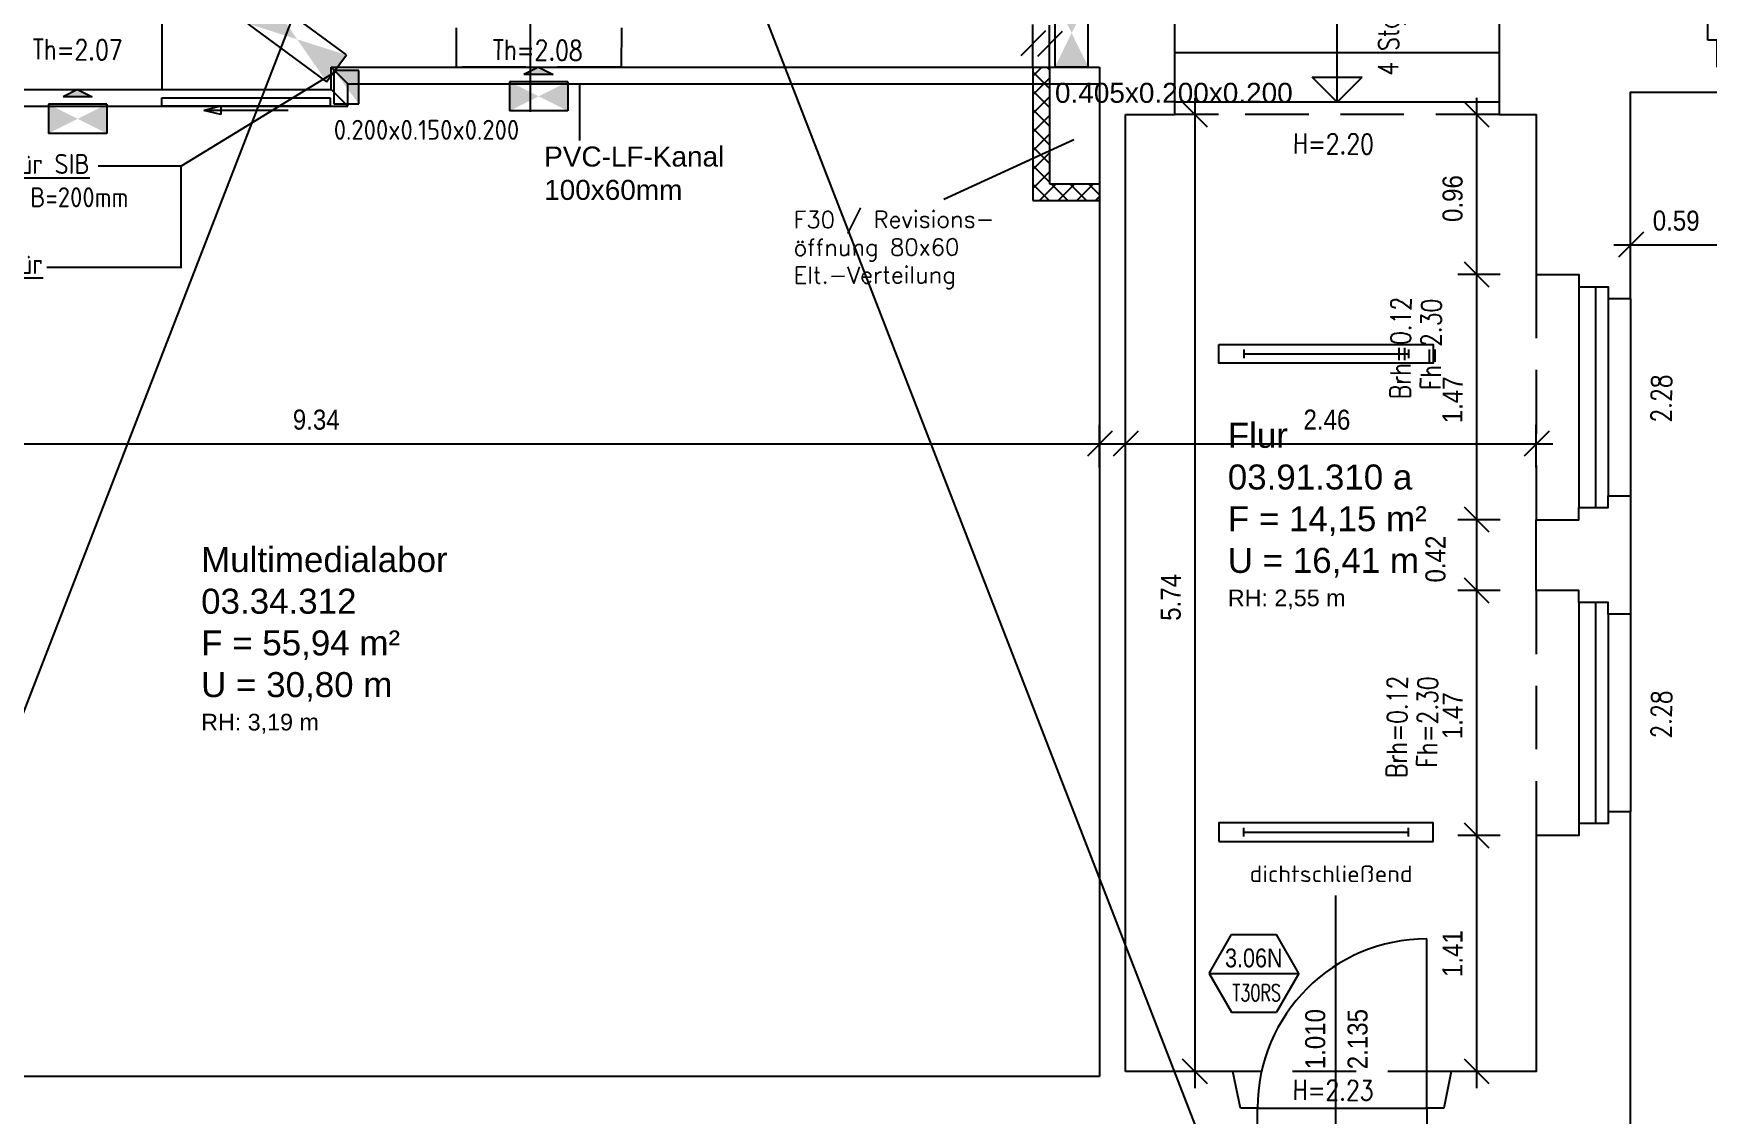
# Model space of a CAD drawing. Header units: metres. Extents: x -364 to -248, y 1030 to 1089.
# Drawn here: x -356.79 to -346.75, y 1058.3 to 1064.79 of the extents above; entities that cross this region are included whole.
import ezdxf
from ezdxf.enums import TextEntityAlignment as Align

# ---------------------------------------------------------------- set-up
doc = ezdxf.new("R2010")
doc.units = ezdxf.units.M
doc.header["$LTSCALE"] = 0.03
for name, pattern in [('AUSGEZOGEN', [0]), ('DOT', [0]), ('STRICHLINIE', [19.05, 12.7, -6.35])]:
    doc.linetypes.add(name, pattern=pattern)
doc.layers.get('0').update_dxf_attribs({"linetype": 'CONTINUOUS'})
for name, color, linetype in [('A_abriss', 44, '_ABBRUCH'), ('A_ansicht', 9, 'CONTINUOUS'), ('A_Bemaßung', 2, 'CONTINUOUS'), ('A_BRANDSCHUTZ', 10, 'CONTINUOUS'), ('A_EINFÜGEPUNKT', 2, 'CONTINUOUS'), ('A_Elektro', 1, 'CONTINUOUS'), ('A_fenster', 7, 'CONTINUOUS'), ('A_höhen', 3, 'CONTINUOUS'), ('A_NR_TÜR', 1, 'CONTINUOUS'), ('A_schraffur', 10, 'CONTINUOUS'), ('A_text', 5, 'CONTINUOUS'), ('A_treppe', 3, 'CONTINUOUS'), ('A_trockenbau', 2, 'CONTINUOUS'), ('A_Tuernummern', 1, 'CONTINUOUS'), ('A_TXT-TUER', 1, 'CONTINUOUS'), ('A_türen', 9, 'CONTINUOUS'), ('A_verdeckt', 8, 'STRICHLINIE'), ('A_wände', 6, 'CONTINUOUS'), ('E__DURCHBR', 2, 'CONTINUOUS'), ('E__LEUCHTEN', 6, 'AUSGEZOGEN'), ('E__VERSYS', 2, 'AUSGEZOGEN')]:
    doc.layers.add(name, color=color, linetype=linetype)
doc.styles.add('arial-n', font='ARIALN.TTF')
doc.styles.add('BOLDSIMP_FNT', font='TXT', dxfattribs={"height": 1})
doc.styles.add('ISO9', font='iso8.shx', dxfattribs={"height": 0.12})
doc.styles.add('NORM', font='simplex.shx', dxfattribs={"width": 0.7, "bigfont": 'bigfont.shx'})
doc.styles.add('PITSIMP8', font='PITSIMP8.SHX')
doc.styles.add('SIMPLEX', font='simplex.shx', dxfattribs={"height": 0.1})
doc.styles.get("Standard").update_dxf_attribs({"font": 'ARIAL.TTF', "height": 1})
doc.linetypes.add('_ABBRUCH', pattern='A,25,[101,cadkon.shx,S=3.5,R=0,X=0,Y=0],25', length=50)

# ---------------------------------------------------------------- blocks, each defined once
blk = doc.blocks.new('SLASH1')
at = {"layer": 'A_Bemaßung', "color": 2, "linetype": 'Continuous'}
for p, q in [((0, -0.14068), (0, 0.11466)), ((0.07663, 0.07663), (-0.07319, -0.07319))]:
    blk.add_line(p, q, dxfattribs=at)
blk = doc.blocks.new('Tür-Nr')
at = {"layer": 'A_NR_TÜR'}
for p, q in [((-0.057, -108.865), (0.077, -108.632)), ((0.077, -108.632), (0.347, -108.632)), ((0.481, -108.865), (0.347, -108.632)), ((-0.057, -108.865), (0.481, -108.865)), ((-0.057, -108.865), (0.077, -109.098)), ((0.481, -108.865), (0.347, -109.098)), ((0.077, -109.098), (0.347, -109.098))]:
    blk.add_line(p, q, dxfattribs=at)
at = {"layer": 'A_TXT-TUER', "style": 'arial-n', "flags": 4}
blk.add_attdef('TÜR-NR.', text='', height=0.113, dxfattribs=at).set_placement((0.211, -108.772), align=Align.MIDDLE_CENTER)
at = {"layer": 'A_TXT-TUER', "style": 'NORM', "width": 0.7}
for tag, flags, p in [('BRANDSCHUTZ', 4, (0.229, -108.981)), ('DIN', 5, (0.214, -109.198)), ('ABMESSUNG', 5, (0.214, -109.333)), ('MATERIAL', 5, (0.214, -109.467)), ('WANDART', 5, (0.214, -109.601)), ('ZARGE', 5, (0.214, -109.736)), ('SCHLOSS', 5, (0.214, -109.87)), ('BESCHLÄGE', 5, (0.214, -110.005)), ('SONSTIGES', 5, (0.214, -110.139))]:
    blk.add_attdef(tag, text='', height=0.0784, dxfattribs=dict(at, flags=flags)).set_placement(p, align=Align.MIDDLE_CENTER)
blk = doc.blocks.new('A$C70D86C85')
at = {"layer": 'E__VERSYS', "color": 3, "linetype": 'Continuous'}
for p, q in [((5.44, 13.139), (5.54, 13.039)), ((5.44, 13.004), (5.44, 13.139)), ((5.44, 13.139), (10.049, 13.139)), ((10.049, 13.139), (10.049, 13.039)), ((0.705, 13.004), (5.44, 13.004)), ((5.44, 13.004), (5.54, 12.904)), ((5.54, 12.904), (5.54, 13.039)), ((5.54, 13.039), (10.049, 13.039)), ((0.805, 12.904), (5.54, 12.904))]:
    blk.add_line(p, q, dxfattribs=at)
at = {"layer": 'E__VERSYS', "color": 7, "linetype": 'Continuous'}
blk.add_line((6.931, 12.699), (6.931, 13.039), dxfattribs=at)
at = {"layer": 'E__VERSYS', "color": 7, "insert": (6.718, 12.341), "char_height": 0.12, "attachment_point": 7}
blk.add_mtext('PVC-LF-Kanal\\P100x60mm ', dxfattribs=at)
blk = doc.blocks.new('Deckendurchbruch')
for p, q in [((1, 1), (0, 1)), ((0, 1), (0, 0)), ((1, 0), (1, 1)), ((0, 0), (1, 0))]:
    blk.add_line(p, q)
blk.add_solid([(0, 0), (1, 1), (0, 1)])
blk = doc.blocks.new('Wanddurchbruch')
for p, q in [((0, 1), (0, 0)), ((1, 1), (0, 1)), ((1, 0), (1, 1)), ((0, 0), (1, 0))]:
    blk.add_line(p, q)
blk.add_solid([(1, 0), (1, 1), (0, 1), (0, 0)])
blk = doc.blocks.new('A$C261B6F14')
at = {"layer": 'E__DURCHBR', "color": 2, "linetype": 'Continuous'}
ref = blk.add_blockref('Wanddurchbruch', (5.532, 13.212), dxfattribs=dict(at, xscale=0.5865860157174689, yscale=0.2001999999999953, zscale=1.001, rotation=143.5181353177314))
ref.add_attrib('EC_DIM', '0.586x0.200x0.200', (5.235, 13.518), dxfattribs={"color": 2, "linetype": 'Continuous', "height": 0.12})
ref = blk.add_blockref('Wanddurchbruch', (9.982, 13.141), dxfattribs=dict(at, xscale=0.4054050108627508, yscale=0.2001999999999953, zscale=1.001, rotation=90.00000153523337))
ref.add_attrib('EC_DIM', '0.405x0.200x0.200', (9.782, 12.925), dxfattribs={"color": 2, "linetype": 'Continuous', "height": 0.12})
ref = blk.add_blockref('Deckendurchbruch', (5.456, 13.119, 2.8), dxfattribs=dict(at, xscale=0.2000000053590163, yscale=0.1500000000000909, zscale=1.1, rotation=270.0000046056955))
ref.add_attrib('EC_DIM', '0.200x0.150x0.200', (5.456, 12.703), dxfattribs={"color": 2, "linetype": 'Continuous', "height": 0.12, "style": 'ISO9'})
blk = doc.blocks.new('A$C7E8237D9')
at = {"layer": 'E__VERSYS', "color": 7, "linetype": 'Continuous', "ltscale": 5}
for p, q in [((5.467, 13.11), (4.541, 12.546)), ((4.541, 12.546), (4.043, 12.546)), ((4.541, 11.934), (4.541, 12.546)), ((3.735, 11.939), (4.541, 11.939))]:
    blk.add_line(p, q, dxfattribs=at)
at = {"layer": 'E__VERSYS', "color": 7, "insert": (1.36, 11.462), "char_height": 0.12, "attachment_point": 7, "style": 'ISO9'}
blk.add_mtext('{\\LSteigetrasse von UG bis 4. OG für SIB\\P}-E-30 C-Schiene + Bügelschellen B=200mm \\P\\P{\\LSteigetrasse von UG bis 4. OG für  \\PElektro und EDV\\P}-Steigeleiter B=200mm', dxfattribs=at)
blk = doc.blocks.new('2DEL_457')
for p, q in [((-0.3844, -0.2363), (-0.3844, 0.2363)), ((0.3844, -0.2363), (0.3844, 0.2363)), ((-0.3844, 0), (0.3844, 0))]:
    blk.add_line(p, q)
blk.add_lwpolyline([(-0.5, -0.5), (0.5, -0.5), (0.5, 0.5), (-0.5, 0.5)], close=True)
at = {"style": 'PITSIMP8', "flags": 9}
for tag, p in [('RAUM/GRUPPE', (-0.0298, 0.1593)), ('BEZEICHNUNG', (-0.0298, 0.1793)), ('POS.NR.G-LV', (-0.0298, 0.1393)), ('KENNUNG', (-0.0298, 0.0793)), ('FABRIKAT', (-0.0298, 0.1193)), ('TYP', (-0.0298, 0.0993)), ('VOLUMENSTROM', (-0.0298, 0.0393)), ('DRUCK/-STUFE', (-0.0298, 0.0193)), ('ANSCHLUSS', (-0.0298, -0.0007)), ('LEISTUNG', (-0.0298, 0.0593)), ('TEMPERATUR', (-0.0298, -0.0607)), ('DREHZAHL', (-0.0298, -0.0807)), ('GROESSE', (-0.0298, -0.0207)), ('DN', (-0.0298, -0.0407)), ('SPANNUNG/FREQUENZ', (-0.0298, -0.1207)), ('SCHUTZART', (-0.0298, -0.1007)), ('GEWICHT', (-0.0298, -0.1407)), ('FREI', (-0.0298, -0.1607)), ('FREI', (-0.0298, -0.1807)), ('FREI', (-0.0298, -0.2007))]:
    blk.add_attdef(tag, text='', height=0.01, dxfattribs=at).set_placement(p, align=Align.MIDDLE)
blk = doc.blocks.new('PU1')
at = {"color": 3}
for p, q in [((-118.6, -55.3), (-118.6, 69.7)), ((-118.6, 69.7), (131.4, 69.7)), ((131.4, -55.3), (131.4, 69.7)), ((-118.6, -55.3), (131.4, -55.3)), ((-56.1, -86.6), (68.9, -86.6)), ((6.4, -117.8), (-56.1, -86.6)), ((6.4, -117.8), (68.9, -86.6))]:
    blk.add_line(p, q, dxfattribs=at)
for points in [[(-118.6, 69.7), (-118.6, -55.3), (131.4, -55.3), (131.4, 69.7)], [(68.9, -86.6), (-56.1, -86.6), (6.4, -117.8)]]:
    blk.add_solid(points, dxfattribs=at)

msp = doc.modelspace()

# ---------------------------------------------------------------- hatches: boundary and pattern name
at = {"layer": 'A_schraffur'}
h = msp.add_hatch(dxfattribs=at)
h.set_pattern_fill('ANSI37', color=256, scale=0.025, style=0)
h.set_pattern_definition([(45, (-357.235665, 1179.77091), (-0.0561266, 0.0561266), []), (135, (-357.235665, 1179.77091), (-0.0561266, -0.0561266), [])])
h.paths.add_polyline_path([(-350.79339, 1063.78445), (-350.39339, 1063.78445), (-350.39339, 1063.88445), (-350.69339, 1063.88445), (-350.69339, 1064.58446), (-350.79339, 1064.58446)])

# ---------------------------------------------------------------- linework, layer by layer
at = {"layer": 'A_abriss', "ltscale": 0.3}
for p, q in [((-356.01804, 1064.34945), (-356.01804, 1064.39945)), ((-355.0081, 1064.39946), (-355.00809, 1064.34945)), ((-355.00809, 1064.34945), (-356.01804, 1064.34945)), ((-355.66458, 1064.34945), (-355.76556, 1064.32445)), ((-355.2606, 1064.32445), (-355.76556, 1064.32445)), ((-355.66457, 1064.29946), (-355.76556, 1064.32445)), ((-355.66458, 1064.34945), (-355.66457, 1064.29946))]:
    msp.add_line(p, q, dxfattribs=at)
at = {"layer": 'A_ansicht', "color": 9, "linetype": 'Continuous'}
for p, q in [((-347.51856, 1063.26706), (-347.51856, 1061.94213)), ((-347.20779, 1063.19706), (-347.20779, 1062.01213)), ((-347.51856, 1061.37217), (-347.51856, 1060.04726)), ((-347.20779, 1061.30218), (-347.20779, 1060.11725))]:
    msp.add_line(p, q, dxfattribs=at)
at = {"layer": 'A_Bemaßung'}
for p, q in [((-353.80666, 1064.31623), (-353.80666, 1065.87548)), ((-348.97695, 1058.05664), (-348.97695, 1059.61589))]:
    msp.add_line(p, q, dxfattribs=at)
at = {"layer": 'A_Bemaßung', "linetype": 'Continuous'}
for p, q in [((-349.82071, 1058.45984), (-349.82072, 1064.39985)), ((-348.13068, 1058.45984), (-348.13067, 1064.39985)), ((-347.30779, 1063.51827), (-340.98563, 1063.51827)), ((-359.83781, 1062.32421), (-350.29339, 1062.32421)), ((-350.33838, 1062.32422), (-347.67355, 1062.32422))]:
    msp.add_line(p, q, dxfattribs=at)
at = {"layer": 'A_EINFÜGEPUNKT', "color": 1}
for p, q in [((-347.18781, 1085.64023), (-360.44279, 1051.44521)), ((-360.44279, 1085.64022), (-347.1878, 1051.44521))]:
    msp.add_line(p, q, dxfattribs=at)
at = {"layer": 'A_fenster', "linetype": 'Continuous'}
for p, q in [((-347.41857, 1063.26707), (-347.41855, 1061.94213)), ((-347.34358, 1063.19705), (-347.34357, 1062.01213)), ((-347.41857, 1061.37216), (-347.41858, 1060.04726)), ((-347.34358, 1061.30217), (-347.34358, 1060.11724))]:
    msp.add_line(p, q, dxfattribs=at)
at = {"layer": 'A_text'}
msp.add_line((-351.32704, 1063.79211), (-350.54751, 1064.15012), dxfattribs=at)
at = {"layer": 'A_treppe', "color": 1, "linetype": 'Continuous'}
for p, q in [((-348.96847, 1064.37442), (-348.96848, 1065.26443)), ((-348.96847, 1064.37442), (-349.11846, 1064.52441)), ((-349.11846, 1064.52441), (-348.81847, 1064.52441)), ((-348.96847, 1064.37442), (-348.81847, 1064.52441))]:
    msp.add_line(p, q, dxfattribs=at)
at = {"layer": 'A_treppe', "color": 3, "linetype": 'Continuous'}
for p, q in [((-349.94093, 1064.67108), (-347.99602, 1064.67108)), ((-347.99603, 1064.37441), (-349.94092, 1064.37441))]:
    msp.add_line(p, q, dxfattribs=at)
at = {"layer": 'A_trockenbau'}
for p, q in [((-350.79339, 1064.58445), (-350.79339, 1063.78445)), ((-350.69339, 1064.58445), (-350.69339, 1063.88445)), ((-350.69339, 1063.88445), (-350.39339, 1063.88445)), ((-350.79339, 1063.78445), (-350.39339, 1063.78445))]:
    msp.add_line(p, q, dxfattribs=at)
at = {"layer": 'A_türen', "linetype": 'Continuous'}
for p, q in [((-357.02799, 1064.44943), (-356.01803, 1064.44945)), ((-356.01804, 1064.39945), (-355.0081, 1064.39946))]:
    msp.add_line(p, q, dxfattribs=at)
at = {"layer": 'A_türen', "color": 10, "linetype": 'Continuous'}
for p, q in [((-348.431, 1058.33986), (-348.43102, 1059.3548)), ((-349.44594, 1058.33986), (-348.431, 1058.33986))]:
    msp.add_line(p, q, dxfattribs=at)
msp.add_arc((-348.431, 1058.33986), 1.01494, 90.001132, 180.000006, dxfattribs=at)
at = {"layer": 'A_verdeckt'}
for p, q in [((-353.26322, 1064.58444), (-354.25316, 1064.58445)), ((-347.99604, 1064.29983), (-349.94091, 1064.29985)), ((-347.77356, 1063.33955), (-347.77354, 1061.86965)), ((-347.77354, 1061.44466), (-347.77354, 1059.97476)), ((-348.28351, 1058.55984), (-349.59343, 1058.55984))]:
    msp.add_line(p, q, dxfattribs=at)
at = {"layer": 'A_wände', "linetype": 'Continuous'}
for p, q in [((-349.94092, 1064.29985), (-349.94091, 1065.00442)), ((-356.01805, 1064.86442), (-356.01804, 1064.44945)), ((-354.25066, 1064.58445), (-354.25065, 1064.81943)), ((-353.26072, 1064.81943), (-353.26322, 1064.58445)), ((-355.0031, 1064.58444), (-354.25066, 1064.58445)), ((-355.0031, 1064.44945), (-355.0031, 1064.58444)), ((-353.26322, 1064.58445), (-350.39339, 1064.58445)), ((-350.39339, 1064.58445), (-350.39339, 1058.52982)), ((-356.01804, 1064.44945), (-355.0031, 1064.44945)), ((-350.23839, 1058.55985), (-350.23839, 1064.29985)), ((-350.23839, 1064.29985), (-349.94092, 1064.29985)), ((-349.59344, 1058.55984), (-350.23839, 1058.55985)), ((-349.54843, 1058.33986), (-349.59344, 1058.55984)), ((-350.39339, 1058.52982), (-357.33796, 1058.52982)), ((-349.44594, 1058.33986), (-349.54843, 1058.33986)), ((-349.44595, 1058.10985), (-349.44594, 1058.33986))]:
    msp.add_line(p, q, dxfattribs=at)
for points in [[(-346.74434, 1064.74691), (-346.74435, 1065.00442), (-347.21605, 1065.00442), (-347.21658, 1065.12441), (-347.87604, 1065.12441), (-347.87605, 1065.00442), (-347.99603, 1065.00442), (-347.99604, 1064.29984), (-347.77354, 1064.29985), (-347.77356, 1063.33956), (-347.51857, 1063.33956), (-347.51856, 1063.26706), (-347.34357, 1063.26706), (-347.34358, 1063.19706), (-347.20779, 1063.19706), (-347.20779, 1064.43489), (-346.61935, 1064.43489), (-346.61934, 1064.58692), (-346.68934, 1064.58692), (-346.68934, 1064.74692), (-346.74434, 1064.74691)], [(-347.51856, 1061.37217), (-347.51856, 1061.44467), (-347.77354, 1061.44466), (-347.77355, 1061.86965), (-347.51857, 1061.86965), (-347.51856, 1061.94213), (-347.34358, 1061.94214), (-347.34357, 1062.01214), (-347.20779, 1062.01214), (-347.20779, 1061.30218), (-347.34358, 1061.30217), (-347.34358, 1061.37218), (-347.51856, 1061.37217)], [(-347.20779, 1052.69522), (-347.20779, 1060.11725), (-347.34358, 1060.11725), (-347.34357, 1060.04726), (-347.51856, 1060.04726), (-347.51856, 1059.97476), (-347.77354, 1059.97476)], [(-347.77354, 1059.97476), (-347.77355, 1058.55985), (-348.28352, 1058.55985), (-348.32851, 1058.33986), (-348.431, 1058.33986), (-348.431, 1058.10984)]]:
    msp.add_lwpolyline(points, dxfattribs=at)

# ---------------------------------------------------------------- block references
at = {"layer": 'A_Bemaßung', "color": 7}
for p in [(-350.79339, 1064.72513), (-350.69339, 1064.72131)]:
    msp.add_blockref('SLASH1', p, dxfattribs=at)
at = {"layer": 'A_Bemaßung', "color": 7, "rotation": 90}
for p in [(-349.82071, 1064.29985), (-348.13067, 1064.29985), (-348.13067, 1063.33955), (-348.13067, 1061.86965), (-348.13067, 1061.44465), (-348.13067, 1059.97476), (-349.82071, 1058.55985), (-348.13067, 1058.55985)]:
    msp.add_blockref('SLASH1', p, dxfattribs=at)
at = {"layer": 'A_Bemaßung', "color": 7, "yscale": 0.999999}
for p in [(-347.20778, 1063.51827), (-350.39339, 1062.32422), (-350.23839, 1062.32422), (-347.77355, 1062.32421)]:
    msp.add_blockref('SLASH1', p, dxfattribs=at)
at = {"layer": 'A_Elektro', "linetype": 'Continuous'}
for name in ['A$C7E8237D9', 'A$C261B6F14', 'A$C70D86C85']:
    msp.add_blockref(name, (-360.44279, 1051.44521), dxfattribs=at)
at = {"layer": 'A_Tuernummern'}
ref = msp.add_blockref('Tür-Nr', (-349.67964, 1168.01322), dxfattribs=at)
ref.add_attrib('TÜR-NR.', '3.06N', dxfattribs={"layer": 'A_TXT-TUER', "height": 0.112896, "style": 'arial-n'}).set_placement((-349.46829, 1059.24087), align=Align.MIDDLE_CENTER)
ref.add_attrib('BRANDSCHUTZ', 'T30RS', dxfattribs={"layer": 'A_TXT-TUER', "height": 0.1, "style": 'NORM', "width": 0.7}).set_placement((-349.45098, 1059.03229), align=Align.MIDDLE_CENTER)
at = {"layer": 'E__LEUCHTEN', "xscale": 0.001400526189172524, "yscale": 0.001400526190082019, "zscale": 0.00140052619, "rotation": 180}
for p in [(-353.74921, 1064.4194), (-356.51403, 1064.28439)]:
    msp.add_blockref('PU1', p, dxfattribs=at)
at = {"layer": 'E__LEUCHTEN', "color": 7, "xscale": -1.285482967250573, "yscale": 0.112042095200195, "zscale": 1.28548296725, "rotation": 180}
msp.add_blockref('2DEL_457', (-349.03474, 1062.86486), dxfattribs=at)
at = {"layer": 'E__LEUCHTEN', "color": 7, "xscale": 1.285482967250573, "yscale": 0.112042095200195, "zscale": 1.28548296725}
msp.add_blockref('2DEL_457', (-349.03474, 1059.99484), dxfattribs=at)

# ---------------------------------------------------------------- texts
at = {"layer": 'A_Bemaßung', "color": 7, "linetype": 'Continuous', "style": 'BOLDSIMP_FNT', "width": 0.9}
for s, rotation, p in [('0.96', 89.8, (-348.18067, 1063.65513)), ('0.59', 359.8, (-347.07557, 1063.56827)), ('1.47', 89.8, (-348.18067, 1062.44773)), ('9.34', 359.8, (-355.23273, 1062.37421)), ('2.46', 359.8, (-349.17055, 1062.37421)), ('0.42', 89.8, (-348.28307, 1061.49257)), ('5.74', 89.8, (-349.87071, 1061.26271)), ('1.47', 89.8, (-348.18066, 1060.55285)), ('1.41', 89.8, (-348.18068, 1059.12586))]:
    msp.add_text(s, height=0.12, rotation=rotation, dxfattribs=at).set_placement(p, align=Align.BOTTOM_LEFT)
at = {"layer": 'A_Bemaßung', "color": 7, "linetype": 'DOT', "style": 'BOLDSIMP_FNT', "width": 0.9}
for s, p in [('1.010', (-349.00408, 1058.57298)), ('2.135', (-348.74989, 1058.57298))]:
    msp.add_text(s, height=0.12, rotation=90, dxfattribs=at).set_placement(p, align=Align.BOTTOM_LEFT)
at = {"layer": 'A_BRANDSCHUTZ', "linetype": 'Continuous', "insert": (-349.49368, 1059.79543), "char_height": 0.1, "width": 1, "attachment_point": 1, "style": 'SIMPLEX'}
msp.add_mtext('dichtschließend ', dxfattribs=at)
at = {"layer": 'A_höhen', "linetype": 'Continuous', "style": 'SIMPLEX', "width": 0.8}
for s, rotation, p in [('Th=2.07', 359.5, (-356.52302, 1064.68944)), ('Th=2.08', 359.5, (-353.76331, 1064.68654)), ('H=2.20', 359.5, (-348.99097, 1064.12451)), ('Brh=0.12', 89.5, (-348.58748, 1062.89931)), ('Fh=2.30', 89.5, (-348.40527, 1062.92133)), ('2.28', 89.5, (-347.02378, 1062.59645)), ('Brh=0.12', 89.5, (-348.60946, 1060.62695)), ('Fh=2.30', 89.5, (-348.42729, 1060.6563)), ('2.28', 89.5, (-347.02378, 1060.70157)), ('H=2.23', 359.5, (-348.99309, 1058.44769))]:
    msp.add_text(s, height=0.12, rotation=rotation, dxfattribs=at).set_placement(p, align=Align.MIDDLE_CENTER)
at = {"layer": 'A_text', "linetype": 'Continuous', "insert": (-352.22917, 1063.71923), "char_height": 0.1, "width": 1.3735, "attachment_point": 1, "rotation": 0.170955, "style": 'SIMPLEX'}
msp.add_mtext('F30 / Revisions-\\Pöffnung 80x60\\PElt.-Verteilung', dxfattribs=at)
at = {"layer": 'A_text', "linetype": 'Continuous', "char_height": 0.15, "width": 6.6459, "attachment_point": 1}
for s, insert in [('Flur\\P03.91.310 a\\PF = 14,15 m²\\PU = 16,41 m\\P\\H0.1;RH: 2,55 m', (-349.6242, 1062.45073)), ('\\PMultimedialabor\\P03.34.312\\PF = 55,94 m²\\PU = 30,80 m\\P\\H0.1;RH: 3,19 m', (-355.78232, 1061.95563))]:
    msp.add_mtext(s, dxfattribs=dict(at, insert=insert))
at = {"layer": 'A_treppe', "color": 1, "linetype": 'Continuous', "style": 'SIMPLEX', "width": 0.8}
msp.add_text('4 Stg. 17/31', height=0.12, rotation=89.5, dxfattribs=at).set_placement((-348.65807, 1064.97611), align=Align.MIDDLE_CENTER)

doc.saveas('drawing.dxf')
